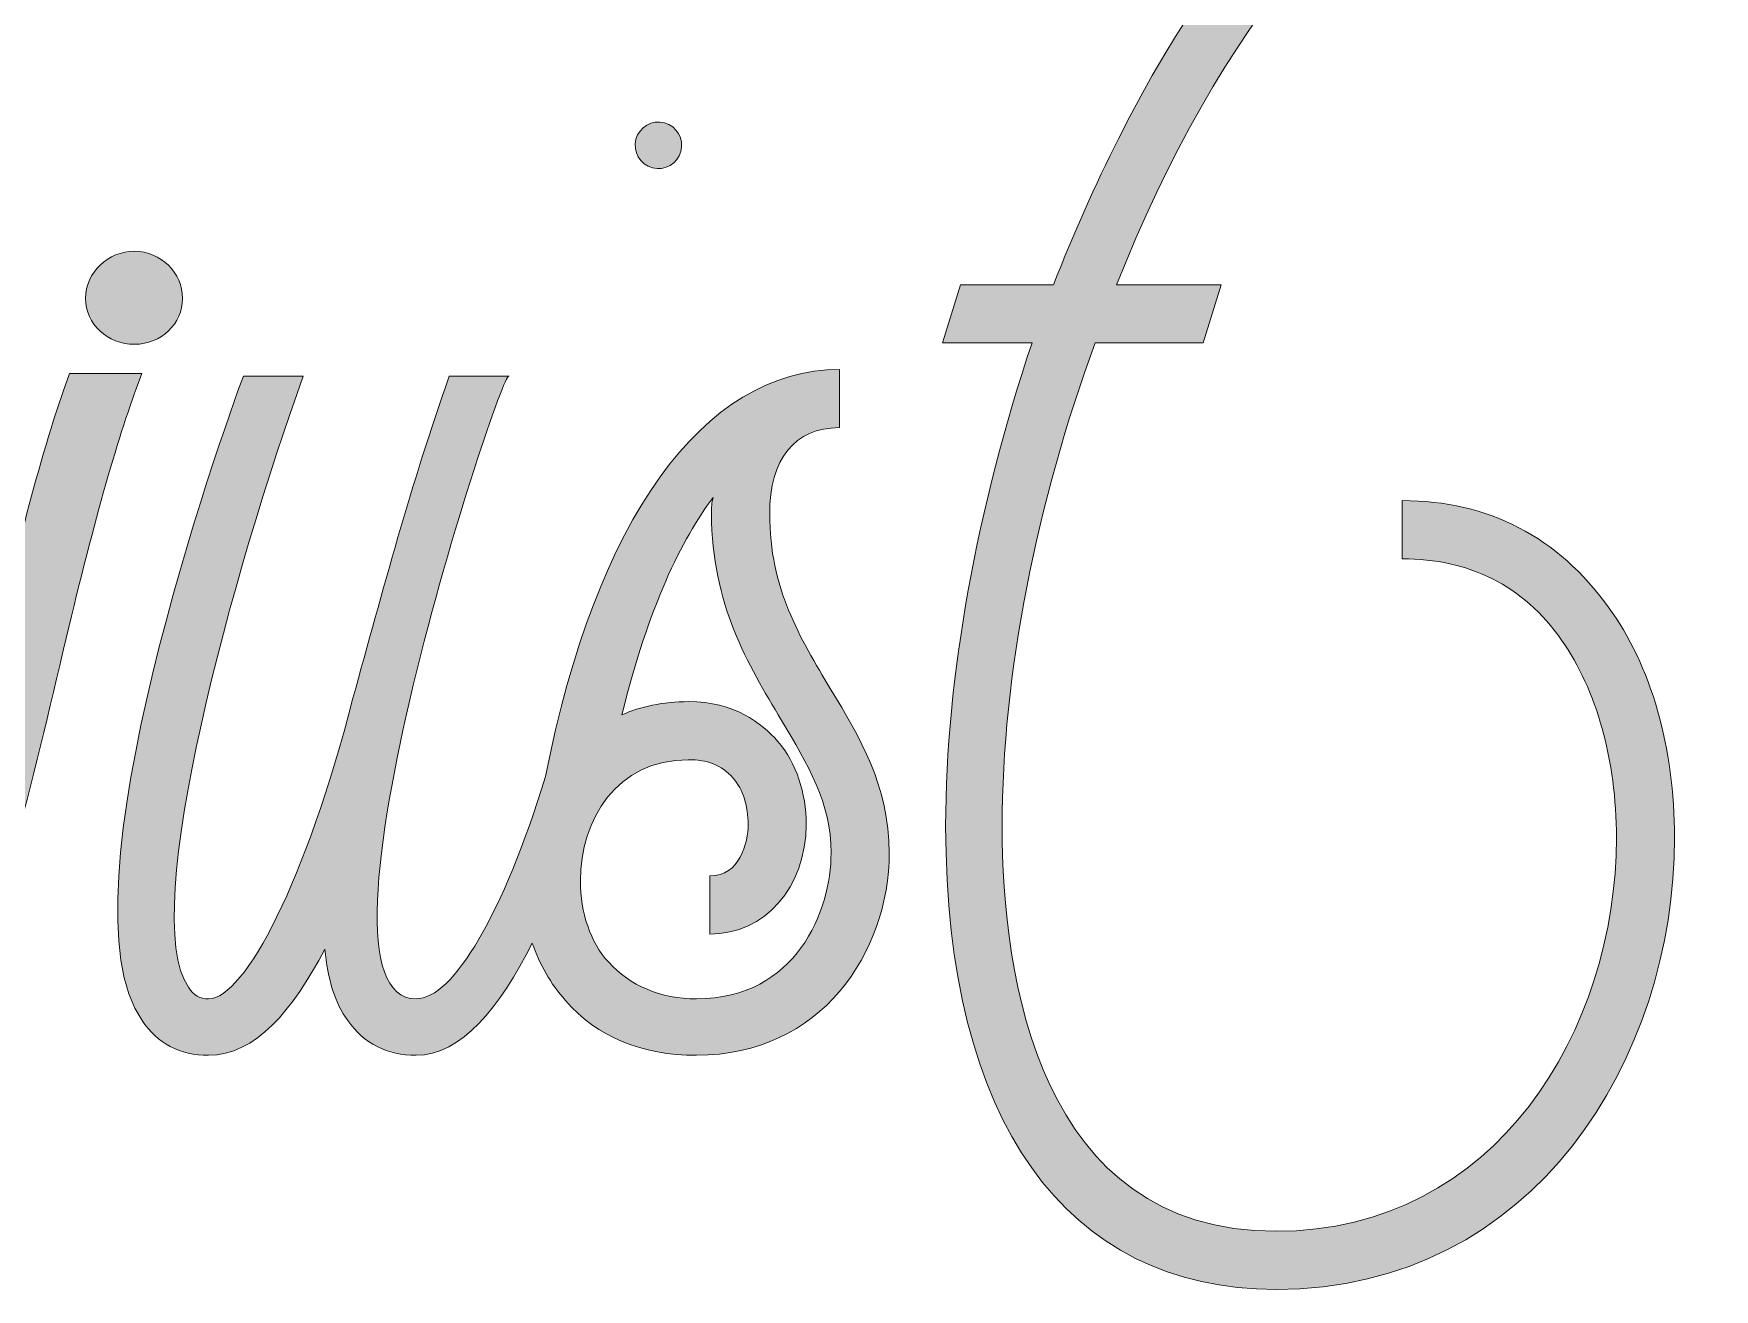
# Model space of a CAD drawing. Header units: inches. Extents: x 52 to 1027, y -905 to -175.
# Drawn here: x 666.9 to 907.2, y -662.7 to -483.2 of the extents above; entities that cross this region are included whole.
import ezdxf

# ---------------------------------------------------------------- set-up
doc = ezdxf.new("R2010")
doc.units = ezdxf.units.IN
doc.header["$MEASUREMENT"] = 0
doc.layers.add('Layer 1', color=7, linetype='Continuous')

# ---------------------------------------------------------------- blocks, each defined once
blk = doc.blocks.new('block 2')
at = {"layer": 'Layer 1', "true_color": 0x020202}
h = blk.add_hatch(color=18, dxfattribs=at)
h.dxf.hatch_style = 2
edge = h.paths.add_edge_path()
edge.add_spline(control_points=[(880.17, -453.84), (895.6, -453.84), (898.92, -467.84), (898.92, -479.71), (898.92, -479.71), (907.23, -479.71), (907.23, -479.71), (907.23, -458.35), (897.02, -445.53), (880.17, -445.53), (859.99, -445.53), (838.87, -464.76), (822.01, -498.23), (818.69, -504.87), (815.6, -511.76), (812.75, -519.12), (812.75, -519.12), (799.46, -519.12), (799.46, -519.12), (799.46, -519.12), (796.85, -527.42), (796.85, -527.42), (796.85, -527.42), (809.67, -527.42), (809.67, -527.42), (801.83, -550.69), (797.32, -575.37), (797.32, -596.5), (797.32, -638.52), (814.42, -662.73), (844.56, -662.73), (881.59, -662.73), (901.53, -629.49), (901.53, -598.16), (901.53, -585.34), (898.21, -573.47), (892.04, -565.17), (884.92, -555.2), (874.95, -549.97), (862.6, -549.97), (862.6, -549.97), (862.6, -558.28), (862.6, -558.28), (872.1, -558.28), (879.93, -562.08), (885.39, -569.91), (890.38, -577.04), (893.22, -587), (893.22, -598.16), (893.22, -625.46), (876.13, -654.42), (844.56, -654.42), (810.62, -654.42), (805.39, -618.1), (805.39, -596.5), (805.39, -574.9), (810.38, -549.97), (818.69, -527.42), (818.69, -527.42), (834.12, -527.42), (834.12, -527.42), (834.12, -527.42), (836.73, -519.12), (836.73, -519.12), (836.73, -519.12), (821.77, -519.12), (821.77, -519.12), (836.02, -483.04), (858.33, -453.84), (880.17, -453.84)], knot_values=[0, 0, 0, 0, 1, 1, 1, 2, 2, 2, 3, 3, 3, 4, 4, 4, 5, 5, 5, 6, 6, 6, 7, 7, 7, 8, 8, 8, 9, 9, 9, 10, 10, 10, 11, 11, 11, 12, 12, 12, 13, 13, 13, 14, 14, 14, 15, 15, 15, 16, 16, 16, 17, 17, 17, 18, 18, 18, 19, 19, 19, 20, 20, 20, 21, 21, 21, 22, 22, 22, 23, 23, 23, 23], degree=3, periodic=1)
h = blk.add_hatch(color=18, dxfattribs=at)
h.dxf.hatch_style = 2
edge = h.paths.add_edge_path()
edge.add_spline(control_points=[(759.47, -500.03), (759.94, -498.25), (758.89, -496.43), (757.12, -495.95), (755.34, -495.48), (753.52, -496.53), (753.04, -498.31), (752.57, -500.08), (753.62, -501.91), (755.4, -502.38), (757.17, -502.86), (758.99, -501.8), (759.47, -500.03)], knot_values=[0, 0, 0, 0, 1, 1, 1, 2, 2, 2, 3, 3, 3, 4, 4, 4, 4], degree=3, periodic=1)
h = blk.add_hatch(color=18, dxfattribs=at)
h.dxf.hatch_style = 2
edge = h.paths.add_edge_path()
edge.add_spline(control_points=[(688.22, -521.05), (688.22, -517.4), (685.09, -514.32), (681.38, -514.32), (677.51, -514.32), (674.36, -517.34), (674.36, -521.05), (674.36, -524.73), (677.45, -527.61), (681.38, -527.61), (685.15, -527.61), (688.22, -524.67), (688.22, -521.05)], knot_values=[0, 0, 0, 0, 1, 1, 1, 2, 2, 2, 3, 3, 3, 4, 4, 4, 4], degree=3, periodic=1)
h = blk.add_hatch(color=18, dxfattribs=at)
h.dxf.hatch_style = 2
edge = h.paths.add_edge_path()
edge.add_spline(control_points=[(590.21, -627.09), (590.21, -627.09), (590.21, -628.7), (590.21, -628.7), (590.21, -643.75), (597.4, -659.83), (617.57, -659.83), (650.2, -659.83), (661.07, -613.99), (670.66, -573.54), (670.66, -573.54), (670.82, -572.85), (670.82, -572.85), (674.92, -555.3), (678.54, -542.22), (681.59, -533.98), (681.59, -533.98), (682.39, -531.81), (682.39, -531.81), (682.39, -531.81), (672.04, -531.81), (672.04, -531.81), (672.04, -531.81), (671.66, -532.88), (671.66, -532.88), (667.58, -544.28), (664, -559.18), (661.35, -570.88), (661.35, -570.88), (661.25, -571.29), (661.25, -571.29), (652.47, -608.38), (642.51, -650.42), (617.57, -650.42), (602.25, -650.42), (599.96, -636.81), (599.96, -628.7), (599.96, -628.7), (599.96, -627.09), (599.96, -627.09), (599.96, -627.09), (590.21, -627.09), (590.21, -627.09)], knot_values=[0, 0, 0, 0, 1, 1, 1, 2, 2, 2, 3, 3, 3, 4, 4, 4, 5, 5, 5, 6, 6, 6, 7, 7, 7, 8, 8, 8, 9, 9, 9, 10, 10, 10, 11, 11, 11, 12, 12, 12, 13, 13, 13, 14, 14, 14, 14], degree=3, periodic=1)
h = blk.add_hatch(color=18, dxfattribs=at)
h.dxf.hatch_style = 2
edge = h.paths.add_edge_path()
edge.add_spline(control_points=[(691.93, -629.26), (698.57, -629.26), (704.03, -622.85), (708.54, -614.07), (709.02, -618.34), (709.97, -621.9), (711.87, -624.27), (714, -627.6), (717.56, -629.26), (721.6, -629.26), (728.04, -629.26), (733.63, -622.39), (738.22, -613.22), (739.26, -616.27), (740.84, -619.05), (742.96, -621.42), (747.47, -626.65), (753.88, -629.26), (761.72, -629.26), (779.52, -629.26), (789.25, -614.54), (789.25, -600.3), (789.25, -590.8), (784.98, -583.68), (780.94, -577.04), (776.43, -569.44), (772.16, -562.56), (772.16, -551.87), (772.16, -544.04), (775.72, -539.53), (782.13, -539.53), (782.13, -539.53), (782.13, -531.22), (782.13, -531.22), (762.64, -531.22), (747.24, -552.77), (740.13, -589.42), (734.08, -608.99), (726.92, -621.19), (721.6, -621.19), (704.03, -621.19), (733.7, -531.22), (734.89, -532.17), (734.89, -532.17), (726.35, -532.17), (726.35, -532.17), (720.89, -547.6), (716.85, -562.79), (712.58, -578.22), (705.93, -604.1), (697.15, -621.19), (691.93, -621.19), (690.74, -621.19), (689.79, -620.71), (689.08, -619.53), (681.72, -609.08), (695.72, -559.23), (705.46, -532.17), (705.46, -532.17), (696.91, -532.17), (696.91, -532.17), (694.06, -539.77), (670.09, -606.94), (682.43, -624.27), (684.57, -627.6), (687.89, -629.26), (691.93, -629.26)], knot_values=[0, 0, 0, 0, 1, 1, 1, 2, 2, 2, 3, 3, 3, 4, 4, 4, 5, 5, 5, 6, 6, 6, 7, 7, 7, 8, 8, 8, 9, 9, 9, 10, 10, 10, 11, 11, 11, 12, 12, 12, 13, 13, 13, 14, 14, 14, 15, 15, 15, 16, 16, 16, 17, 17, 17, 18, 18, 18, 19, 19, 19, 20, 20, 20, 21, 21, 21, 22, 22, 22, 22], degree=3, periodic=1)
edge = h.paths.add_edge_path()
edge.add_spline(control_points=[(760.53, -587), (763.14, -587), (765.28, -587.72), (766.94, -589.62), (768.36, -591.28), (769.08, -593.65), (769.08, -596.26), (769.08, -598.87), (767.89, -603.62), (763.61, -603.62), (763.61, -603.62), (763.61, -611.93), (763.61, -611.93), (771.45, -611.93), (777.38, -605.28), (777.38, -596.26), (777.38, -591.75), (775.96, -587.48), (773.35, -584.39), (770.97, -581.78), (767.18, -578.7), (760.53, -578.7), (756.97, -578.7), (753.65, -579.41), (751.03, -580.6), (754.83, -565.17), (759.58, -555.43), (764.09, -549.5), (763.85, -550.21), (763.85, -550.92), (763.85, -551.87), (763.85, -564.69), (769.08, -573.47), (773.82, -581.31), (777.62, -587.72), (780.94, -593.18), (780.94, -600.3), (780.94, -608.61), (775.96, -621.19), (761.72, -621.19), (756.49, -621.19), (752.22, -619.29), (749.14, -615.96), (746.52, -613.12), (745.1, -608.84), (745.1, -604.33), (745.1, -595.55), (750.32, -587), (760.53, -587)], knot_values=[0, 0, 0, 0, 1, 1, 1, 2, 2, 2, 3, 3, 3, 4, 4, 4, 5, 5, 5, 6, 6, 6, 7, 7, 7, 8, 8, 8, 9, 9, 9, 10, 10, 10, 11, 11, 11, 12, 12, 12, 13, 13, 13, 14, 14, 14, 15, 15, 15, 16, 16, 16, 16], degree=3, periodic=1)
at = {"layer": 'Layer 1', "lineweight": 0}
for points, knots in [([(880.17, -453.84), (895.6, -453.84), (898.92, -467.84), (898.92, -479.71), (898.92, -479.71), (907.23, -479.71), (907.23, -479.71), (907.23, -458.35), (897.02, -445.53), (880.17, -445.53), (859.99, -445.53), (838.87, -464.76), (822.01, -498.23), (818.69, -504.87), (815.6, -511.76), (812.75, -519.12), (812.75, -519.12), (799.46, -519.12), (799.46, -519.12), (799.46, -519.12), (796.85, -527.42), (796.85, -527.42), (796.85, -527.42), (809.67, -527.42), (809.67, -527.42), (801.83, -550.69), (797.32, -575.37), (797.32, -596.5), (797.32, -638.52), (814.42, -662.73), (844.56, -662.73), (881.59, -662.73), (901.53, -629.49), (901.53, -598.16), (901.53, -585.34), (898.21, -573.47), (892.04, -565.17), (884.92, -555.2), (874.95, -549.97), (862.6, -549.97), (862.6, -549.97), (862.6, -558.28), (862.6, -558.28), (872.1, -558.28), (879.93, -562.08), (885.39, -569.91), (890.38, -577.04), (893.22, -587), (893.22, -598.16), (893.22, -625.46), (876.13, -654.42), (844.56, -654.42), (810.62, -654.42), (805.39, -618.1), (805.39, -596.5), (805.39, -574.9), (810.38, -549.97), (818.69, -527.42), (818.69, -527.42), (834.12, -527.42), (834.12, -527.42), (834.12, -527.42), (836.73, -519.12), (836.73, -519.12), (836.73, -519.12), (821.77, -519.12), (821.77, -519.12), (836.02, -483.04), (858.33, -453.84), (880.17, -453.84)], [0, 0, 0, 0, 1, 1, 1, 2, 2, 2, 3, 3, 3, 4, 4, 4, 5, 5, 5, 6, 6, 6, 7, 7, 7, 8, 8, 8, 9, 9, 9, 10, 10, 10, 11, 11, 11, 12, 12, 12, 13, 13, 13, 14, 14, 14, 15, 15, 15, 16, 16, 16, 17, 17, 17, 18, 18, 18, 19, 19, 19, 20, 20, 20, 21, 21, 21, 22, 22, 22, 23, 23, 23, 23]), ([(759.47, -500.03), (759.94, -498.25), (758.89, -496.43), (757.12, -495.95), (755.34, -495.48), (753.52, -496.53), (753.04, -498.31), (752.57, -500.08), (753.62, -501.91), (755.4, -502.38), (757.17, -502.86), (758.99, -501.8), (759.47, -500.03)], [0, 0, 0, 0, 1, 1, 1, 2, 2, 2, 3, 3, 3, 4, 4, 4, 4]), ([(688.22, -521.05), (688.22, -517.4), (685.09, -514.32), (681.38, -514.32), (677.51, -514.32), (674.36, -517.34), (674.36, -521.05), (674.36, -524.73), (677.45, -527.61), (681.38, -527.61), (685.15, -527.61), (688.22, -524.67), (688.22, -521.05)], [0, 0, 0, 0, 1, 1, 1, 2, 2, 2, 3, 3, 3, 4, 4, 4, 4]), ([(590.21, -627.09), (590.21, -627.09), (590.21, -628.7), (590.21, -628.7), (590.21, -643.75), (597.4, -659.83), (617.57, -659.83), (650.2, -659.83), (661.07, -613.99), (670.66, -573.54), (670.66, -573.54), (670.82, -572.85), (670.82, -572.85), (674.92, -555.3), (678.54, -542.22), (681.59, -533.98), (681.59, -533.98), (682.39, -531.81), (682.39, -531.81), (682.39, -531.81), (672.04, -531.81), (672.04, -531.81), (672.04, -531.81), (671.66, -532.88), (671.66, -532.88), (667.58, -544.28), (664, -559.18), (661.35, -570.88), (661.35, -570.88), (661.25, -571.29), (661.25, -571.29), (652.47, -608.38), (642.51, -650.42), (617.57, -650.42), (602.25, -650.42), (599.96, -636.81), (599.96, -628.7), (599.96, -628.7), (599.96, -627.09), (599.96, -627.09), (599.96, -627.09), (590.21, -627.09), (590.21, -627.09)], [0, 0, 0, 0, 1, 1, 1, 2, 2, 2, 3, 3, 3, 4, 4, 4, 5, 5, 5, 6, 6, 6, 7, 7, 7, 8, 8, 8, 9, 9, 9, 10, 10, 10, 11, 11, 11, 12, 12, 12, 13, 13, 13, 14, 14, 14, 14]), ([(691.93, -629.26), (698.57, -629.26), (704.03, -622.85), (708.54, -614.07), (709.02, -618.34), (709.97, -621.9), (711.87, -624.27), (714, -627.6), (717.56, -629.26), (721.6, -629.26), (728.04, -629.26), (733.63, -622.39), (738.22, -613.22), (739.26, -616.27), (740.84, -619.05), (742.96, -621.42), (747.47, -626.65), (753.88, -629.26), (761.72, -629.26), (779.52, -629.26), (789.25, -614.54), (789.25, -600.3), (789.25, -590.8), (784.98, -583.68), (780.94, -577.04), (776.43, -569.44), (772.16, -562.56), (772.16, -551.87), (772.16, -544.04), (775.72, -539.53), (782.13, -539.53), (782.13, -539.53), (782.13, -531.22), (782.13, -531.22), (762.64, -531.22), (747.24, -552.77), (740.13, -589.42), (734.08, -608.99), (726.92, -621.19), (721.6, -621.19), (704.03, -621.19), (733.7, -531.22), (734.89, -532.17), (734.89, -532.17), (726.35, -532.17), (726.35, -532.17), (720.89, -547.6), (716.85, -562.79), (712.58, -578.22), (705.93, -604.1), (697.15, -621.19), (691.93, -621.19), (690.74, -621.19), (689.79, -620.71), (689.08, -619.53), (681.72, -609.08), (695.72, -559.23), (705.46, -532.17), (705.46, -532.17), (696.91, -532.17), (696.91, -532.17), (694.06, -539.77), (670.09, -606.94), (682.43, -624.27), (684.57, -627.6), (687.89, -629.26), (691.93, -629.26)], [0, 0, 0, 0, 1, 1, 1, 2, 2, 2, 3, 3, 3, 4, 4, 4, 5, 5, 5, 6, 6, 6, 7, 7, 7, 8, 8, 8, 9, 9, 9, 10, 10, 10, 11, 11, 11, 12, 12, 12, 13, 13, 13, 14, 14, 14, 15, 15, 15, 16, 16, 16, 17, 17, 17, 18, 18, 18, 19, 19, 19, 20, 20, 20, 21, 21, 21, 22, 22, 22, 22]), ([(760.53, -587), (763.14, -587), (765.28, -587.72), (766.94, -589.62), (768.36, -591.28), (769.08, -593.65), (769.08, -596.26), (769.08, -598.87), (767.89, -603.62), (763.61, -603.62), (763.61, -603.62), (763.61, -611.93), (763.61, -611.93), (771.45, -611.93), (777.38, -605.28), (777.38, -596.26), (777.38, -591.75), (775.96, -587.48), (773.35, -584.39), (770.97, -581.78), (767.18, -578.7), (760.53, -578.7), (756.97, -578.7), (753.65, -579.41), (751.03, -580.6), (754.83, -565.17), (759.58, -555.43), (764.09, -549.5), (763.85, -550.21), (763.85, -550.92), (763.85, -551.87), (763.85, -564.69), (769.08, -573.47), (773.82, -581.31), (777.62, -587.72), (780.94, -593.18), (780.94, -600.3), (780.94, -608.61), (775.96, -621.19), (761.72, -621.19), (756.49, -621.19), (752.22, -619.29), (749.14, -615.96), (746.52, -613.12), (745.1, -608.84), (745.1, -604.33), (745.1, -595.55), (750.32, -587), (760.53, -587)], [0, 0, 0, 0, 1, 1, 1, 2, 2, 2, 3, 3, 3, 4, 4, 4, 5, 5, 5, 6, 6, 6, 7, 7, 7, 8, 8, 8, 9, 9, 9, 10, 10, 10, 11, 11, 11, 12, 12, 12, 13, 13, 13, 14, 14, 14, 15, 15, 15, 16, 16, 16, 16])]:
    blk.add_open_spline(points, degree=3, knots=knots, dxfattribs=at)

msp = doc.modelspace()

# ---------------------------------------------------------------- block references
at = {"layer": 'Layer 1'}
msp.add_blockref('block 2', (0, 0), dxfattribs=at)

doc.saveas('drawing.dxf')
